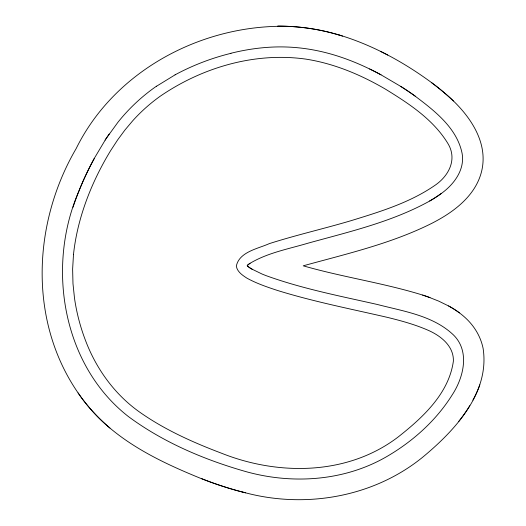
<?xml version="1.0" encoding="UTF-8"?>
<svg xmlns="http://www.w3.org/2000/svg" width="526" height="526" viewBox="0 0 526 526"><rect width="100%" height="100%" fill="white"/><g stroke="black" fill="none" stroke-linecap="round" stroke-linejoin="round"><path stroke-width="0.79" d="M242.736 492.047C304.12 509.227 373.539 497.504 423.259 456.732C454.766 430.531 490.094 392.837 483.078 348.212A54.862 54.862 0 0 0 475.76 330.21C471.257 323.003 465.109 316.922 458.225 311.984A93.056 93.056 0 0 0 448.547 305.935L438.677 301.109L428.519 297.085A212.405 212.405 0 0 0 422.608 295.06C383.428 282.935 342.623 277.156 303.219 265.814C346.733 253.834 391.351 243.623 431.938 223.267A198.052 198.052 0 0 0 436.153 221.032C455.884 210.374 475.471 194.811 481.402 172.153C489.489 141.053 467.502 112.222 445.016 93.391A241.302 241.302 0 0 0 431.741 82.74C403.666 62.081 372.579 45.039 339.112 34.966M156.498 86.179A182.654 182.654 0 0 0 117.949 122.249L105.904 138.884L94.272 158.392A298.899 298.899 0 0 0 78.644 191.734C46.373 266.715 62.324 364.978 128.397 416.553C163.185 442.281 203.818 459.546 245.241 471.421C292.85 484.887 346.2 481.093 389.049 455.227C414.166 440.203 436.554 419.873 452.15 394.973C463.57 377.583 470.185 351.361 453.465 334.963C433.128 315.554 403.606 311.307 377.497 304.515C340.237 296.079 302.489 288.8 266.472 275.782A163.501 163.501 0 0 1 262.033 274.02L251.56 268.937A24.683 24.683 0 0 1 247.601 266.117L247.562 266.044A10.342 10.342 0 0 1 247.161 265.643A8.955 8.955 0 0 1 247.43 265.374L247.595 265.222M250.087 263.263L249.646 263.572A19.903 19.903 0 0 0 247.588 265.216A20.685 20.685 0 0 1 250.093 263.276C267.826 252.717 288.583 248.962 308.144 243.15C349.435 231.723 392.021 221.906 429.801 200.971M156.531 86.231L175.092 74.843M230.96 53.251C246.339 49.437 262.126 47.149 277.984 46.913A180.878 180.878 0 0 1 314.824 50.226C335.22 54.132 354.846 61.489 373.355 70.819A299.432 299.432 0 0 1 381.034 74.837L400.95 86.534A303.877 303.877 0 0 1 413.863 95.186C433.779 110.184 456.798 127.456 462.091 153.329C465.162 170.312 453.09 185.566 439.828 194.528A123.321 123.321 0 0 1 429.795 200.952A121.256 121.256 0 0 0 441.321 193.476M277.695 26.32C195.396 27.996 113.149 73.489 76.191 148.523C32.264 223.629 28.154 322.826 79.788 395.342M201.359 478.647C168.241 465.168 135.103 449.822 107.817 426.27M252.138 269.194A25.55 25.55 0 0 1 247.601 266.123M342.571 36.103A209.394 209.394 0 0 0 277.689 26.149A208.612 208.612 0 0 1 339.092 35.025M431.708 82.779A221.439 221.439 0 0 1 453.386 100.979M422.608 295.06A207.685 207.685 0 0 1 429.985 297.617M448.547 305.935A91.938 91.938 0 0 1 459.494 312.891M479.83 384.841A106.771 106.771 0 0 1 472.92 400.108M469.751 405.71A159.976 159.976 0 0 1 458.587 421.622M242.716 492.119A351.256 351.256 0 0 1 201.379 478.588A347.666 347.666 0 0 0 245.609 492.849M107.83 426.257A175.059 175.059 0 0 1 78.085 392.948M109.927 428.046A175.651 175.651 0 0 1 79.761 395.368M380.403 51.318A314.594 314.594 0 0 1 387.682 55.033M175.086 74.823A237.167 237.167 0 0 1 230.98 53.323M73.022 207.257A288.899 288.899 0 0 1 94.345 158.431M369.6 68.959A296.059 296.059 0 0 1 381.034 74.837M105.088 140.14A234.359 234.359 0 0 1 109.184 134.018M400.943 86.54A300.385 300.385 0 0 1 415.645 96.455M73.489 254.531L72.627 269.069L72.983 283.698L74.514 298.281A196.593 196.593 0 0 0 85.429 340.269C96.074 368.522 114.346 394.02 139.009 411.661C164.224 429.551 192.687 442.294 221.492 453.208C278.497 475.931 347.686 475.425 398.024 437.08C422.562 417.775 448.941 393.619 453.386 361.073C453.853 346.456 441.452 336.397 429.341 330.808C415.849 324.752 401.568 320.84 387.241 317.336C350.507 308.867 313.424 301.615 277.373 290.424C266.991 287.025 256.603 283.455 246.99 278.195C242.473 275.256 237.279 271.896 236.319 266.143C239.198 251.809 257.977 248.745 269.292 243.63C296.348 234.99 324.082 228.692 351.302 220.604C380.074 211.741 409.557 202.78 434.621 185.573C448.783 176.118 457.64 159.299 447.81 143.355C433.168 119.363 408.847 103.543 385.394 89.111C360.79 74.758 334.049 63.475 305.764 59.103C254.867 51.949 202.247 67.427 160.226 96.219A169.076 169.076 0 0 0 132.762 120.724L124.932 130.027L117.62 139.929L110.749 150.456A293.699 293.699 0 0 0 92.254 185.888C82.773 207.724 76 230.815 73.489 254.531"/></g></svg>
